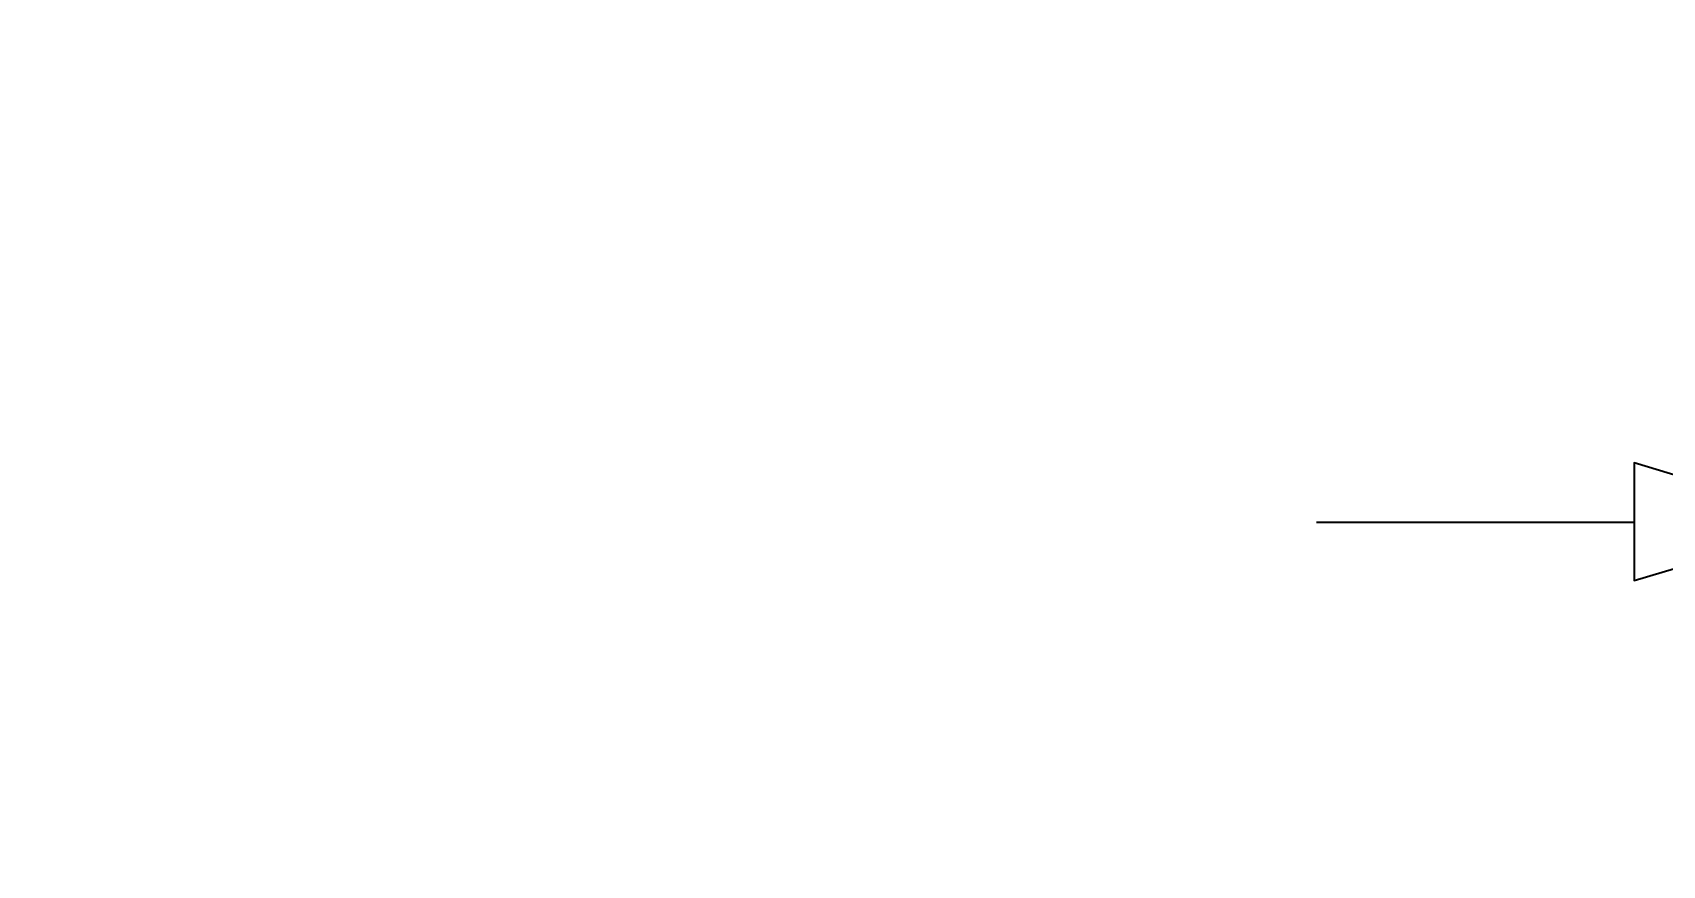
# Model space of a CAD drawing. Extents: x -5598 to 26293, y -3808 to 13850.
# Drawn here: x 14778 to 15710, y 3676 to 4153 of the extents above; entities that cross this region are included whole.
import ezdxf

# ---------------------------------------------------------------- set-up
doc = ezdxf.new("R2010")
doc.units = 0
doc.header["$LTSCALE"] = 100
doc.header["$MEASUREMENT"] = 0
doc.layers.add('OK', color=7, linetype='Continuous')
doc.layers.add('OLCU DIS', color=7, linetype='Continuous')
doc.styles.add('olcu', font='romans.shx', dxfattribs={"width": 0.5})
doc.dimstyles.new('1-200', dxfattribs={"dimtxt": 40, "dimasz": 2, "dimexe": 0, "dimexo": 0, "dimgap": 10, "dimtad": 1, "dimdec": 4, "dimrnd": 0.1, "dimzin": 9, "dimdsep": 46, "dimtxsty": 'olcu', "dimblk1": 'SOL', "dimblk2": 'SAG', "dimsah": 1, "dimcen": 0, "dimse1": 1, "dimse2": 1, "dimclre": 13, "dimadec": 0, "dimazin": 0, "dimtfac": 1, "dimtdec": 4, "dimtix": 1, "dimtmove": 2, "dimatfit": 2, "dimldrblk": 'SOL', "dimfxl": 0, "dimtolj": 1, "dimarcsym": 0})

# ---------------------------------------------------------------- blocks, each defined once
blk = doc.blocks.new('OK-OTOPARK1')
at = {"layer": 'OK'}
blk.add_lwpolyline([(207.8, 207.8), (79.22, 79.22)], dxfattribs=at)
blk.add_lwpolyline([(0, 0), (103.31, 55.14), (55.65, 102.79)], close=True, dxfattribs=at)
blk = doc.blocks.new('SOL')
at = {"color": 0}
for p, q in [((0, 30), (0, -6.96)), ((7.58, 0), (-6.97, 0))]:
    blk.add_line(p, q, dxfattribs=at)
blk.add_circle((0, 0), 3, dxfattribs=at)
blk = doc.blocks.new('SAG')
at = {"color": 0}
for p, q in [((0, -30), (0, 6.96)), ((7.58, 0), (-6.97, 0))]:
    blk.add_line(p, q, dxfattribs=at)
blk.add_circle((0, 0), 3, dxfattribs=at)
blk = doc.blocks.new('*D332')
at = {"layer": 'OLCU DIS', "color": 0, "lineweight": -2, "transparency": 16777216}
blk.add_line((21268, -935), (-2968, -935), dxfattribs=at)
at = {"layer": 'OLCU DIS', "color": 0, "lineweight": -2, "transparency": 16777216, "xscale": 2, "yscale": 2, "zscale": 2, "rotation": 180}
blk.add_blockref('SAG', (-2970, -935), dxfattribs=at)
at = {"layer": 'OLCU DIS', "color": 0, "lineweight": -2, "transparency": 16777216, "xscale": 2, "yscale": 2, "zscale": 2}
blk.add_blockref('SOL', (21270, -935), dxfattribs=at)
at = {"layer": 'OLCU DIS', "color": 0, "transparency": 16777216, "insert": (9295.64, -905), "char_height": 40, "attachment_point": 5, "style": 'olcu'}
blk.add_mtext('\\A1;24240', dxfattribs=at)

msp = doc.modelspace()

# ---------------------------------------------------------------- block references
at = {"layer": 'OK', "color": 252, "rotation": 134.9999999999999}
msp.add_blockref('OK-OTOPARK1', (15805.92099, 3872.5), dxfattribs=at)

# ---------------------------------------------------------------- dimensions: what is measured, and where the dimension line sits
at = {"layer": 'OLCU DIS', "color": 7}
dim = msp.add_linear_dim(base=(-2970, -935), p1=(21270, -635), p2=(-2970, 7535), dimstyle='1-200', dxfattribs=at)
dim.commit()
dim.dimension.update_dxf_attribs({"geometry": '*D332', "text_midpoint": (9295.63768, -905), "dimtype": 160})

doc.saveas('drawing.dxf')
